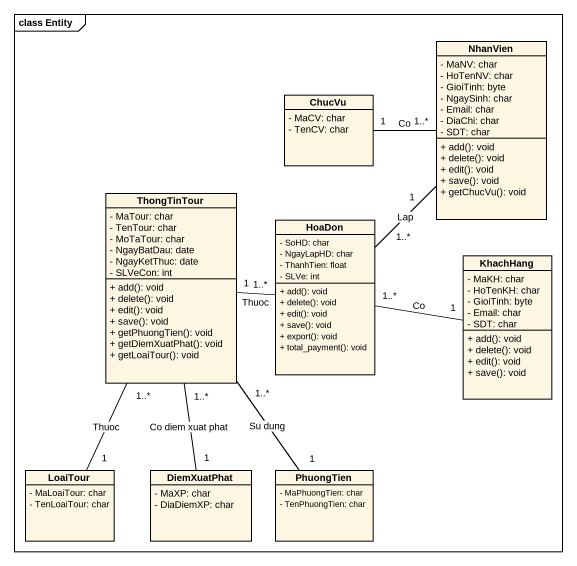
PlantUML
@startuml
mainframe class Entity
hide circle
hide empty members
skinparam classAttributeIconSize 0
class NhanVien {
  - MaNV: char
  - HoTenNV: char
  - GioiTinh: byte
  - NgaySinh: char
  - Email: char
  - DiaChi: char
  - SDT: char
  + add(): void
  + delete(): void
  + edit(): void
  + save(): void
  + getChucVu(): void
}
class ChucVu {
  - MaCV: char
  - TenCV: char
}
class ThongTinTour {
  - MaTour: char
  - TenTour: char
  - MoTaTour: char
  - NgayBatDau: date
  - NgayKetThuc: date
  - SLVeCon: int
  + add(): void
  + delete(): void
  + edit(): void
  + save(): void
  + getPhuongTien(): void
  + getDiemXuatPhat(): void
  + getLoaiTour(): void
}
class HoaDon {
  - SoHD: char
  - NgayLapHD: char
  - ThanhTien: float
  - SLVe: int
  + add(): void
  + delete(): void
  + edit(): void
  + save(): void
  + export(): void
  + total_payment(): void
}
class KhachHang {
  - MaKH: char
  - HoTenKH: char
  - GioiTinh: byte
  - Email: char
  - SDT: char
  + add(): void
  + delete(): void
  + edit(): void
  + save(): void
}
class LoaiTour {
  - MaLoaiTour: char
  - TenLoaiTour: char
}
class DiemXuatPhat {
  - MaXP: char
  - DiaDiemXP: char
}
class PhuongTien {
  - MaPhuongTien: char
  - TenPhuongTien: char
}
NhanVien "1" -- "1..*" HoaDon : Lap
ChucVu "1" -right- "1..*" NhanVien : Co
ThongTinTour "1" -right- "1..*" HoaDon : Thuoc
ThongTinTour "1..*" -- "1" LoaiTour : Thuoc
KhachHang "1" -left- "1..*" HoaDon : Co
DiemXuatPhat "1" -up- "1..*" ThongTinTour : Co diem xuat phat
PhuongTien "1" -up- "1..*" ThongTinTour : Su dung
@enduml
